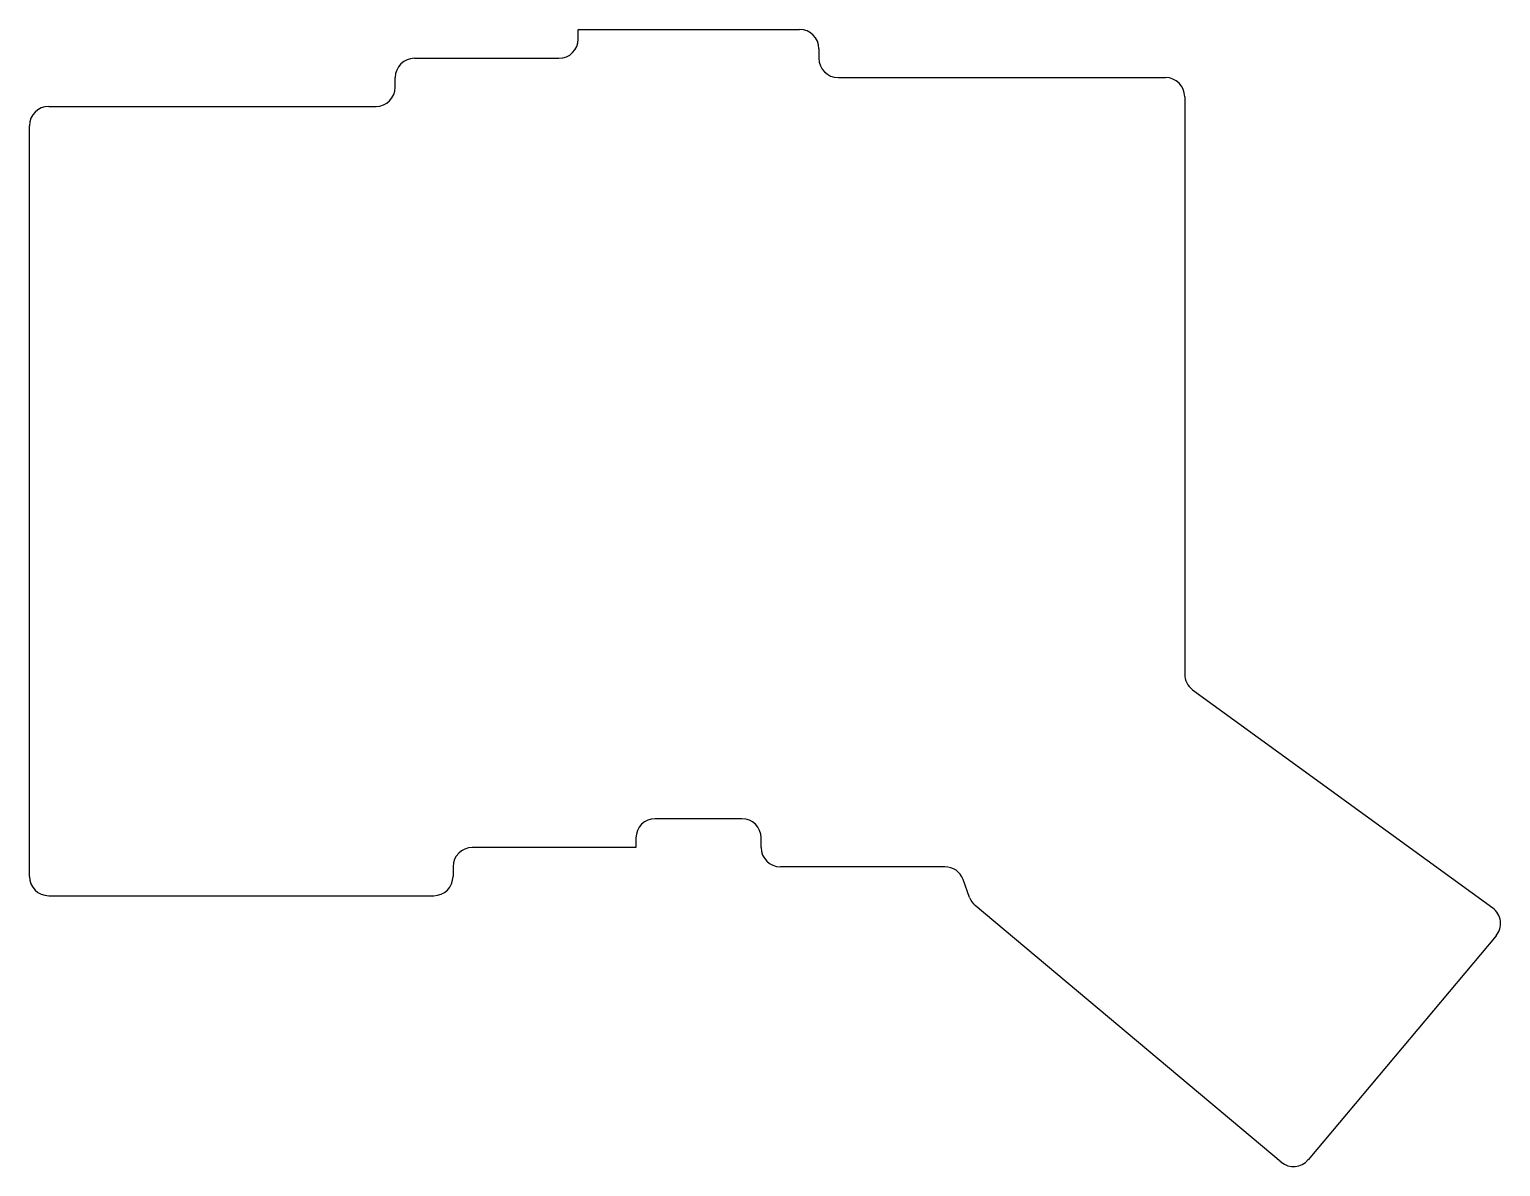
# Model space of a CAD drawing. Header units: millimetres. Extents: x 38 to 190, y -191 to -72.
import ezdxf

# ---------------------------------------------------------------- set-up
doc = ezdxf.new("R2010")
doc.units = ezdxf.units.MM

msp = doc.modelspace()

# ---------------------------------------------------------------- linework, layer by layer
for p, q in [((94.5, -73.5), (94.5, -72.5)), ((94.5, -72.5), (117.5, -72.5)), ((119.5, -74.5), (119.5, -75.5)), ((77.5, -75.5), (92.5, -75.5)), ((75.5, -78.5), (75.5, -77.5)), ((121.5, -77.5), (155.5, -77.5)), ((39.5, -80.5), (73.5, -80.5)), ((157.5, -79.5), (157.5, -139.48)), ((37.5, -160.5), (37.5, -82.5)), ((158.32, -141.1), (189.49, -163.77)), ((111.5, -154.5), (102.5, -154.5)), ((100.5, -156.5), (100.5, -157.5)), ((113.5, -157.5), (113.5, -156.5)), ((100.5, -157.5), (83.5, -157.5)), ((81.5, -159.5), (81.5, -160.5)), ((132.6, -159.5), (115.5, -159.5)), ((135.15, -162.68), (134.48, -160.82)), ((39.5, -162.5), (79.5, -162.5)), ((167.51, -190.18), (135.75, -163.52)), ((189.84, -166.68), (170.33, -189.93))]:
    msp.add_line(p, q)
for centre, start, end in [((117.5, -74.5), 0, 90), ((92.5, -73.5), 270, 0), ((77.5, -77.5), 90, 180), ((121.5, -75.5), 180, 270), ((155.5, -79.5), 0, 90), ((73.5, -78.5), 270, 0), ((39.5, -82.5), 90, 180), ((159.5, -139.48), 180, 233.9604), ((102.5, -156.5), 90, 180), ((111.5, -156.5), 0, 90), ((83.5, -159.5), 90, 180), ((115.5, -157.5), 180, 270), ((132.6, -161.5), 19.9609, 90), ((39.5, -160.5), 180, 270), ((79.5, -160.5), 270, 0), ((137.03, -161.99), 199.9609, 230), ((188.31, -165.39), 320, 53.9604), ((168.8, -188.64), 230, 320)]:
    msp.add_arc(centre, 2, start, end)

doc.saveas('drawing.dxf')
